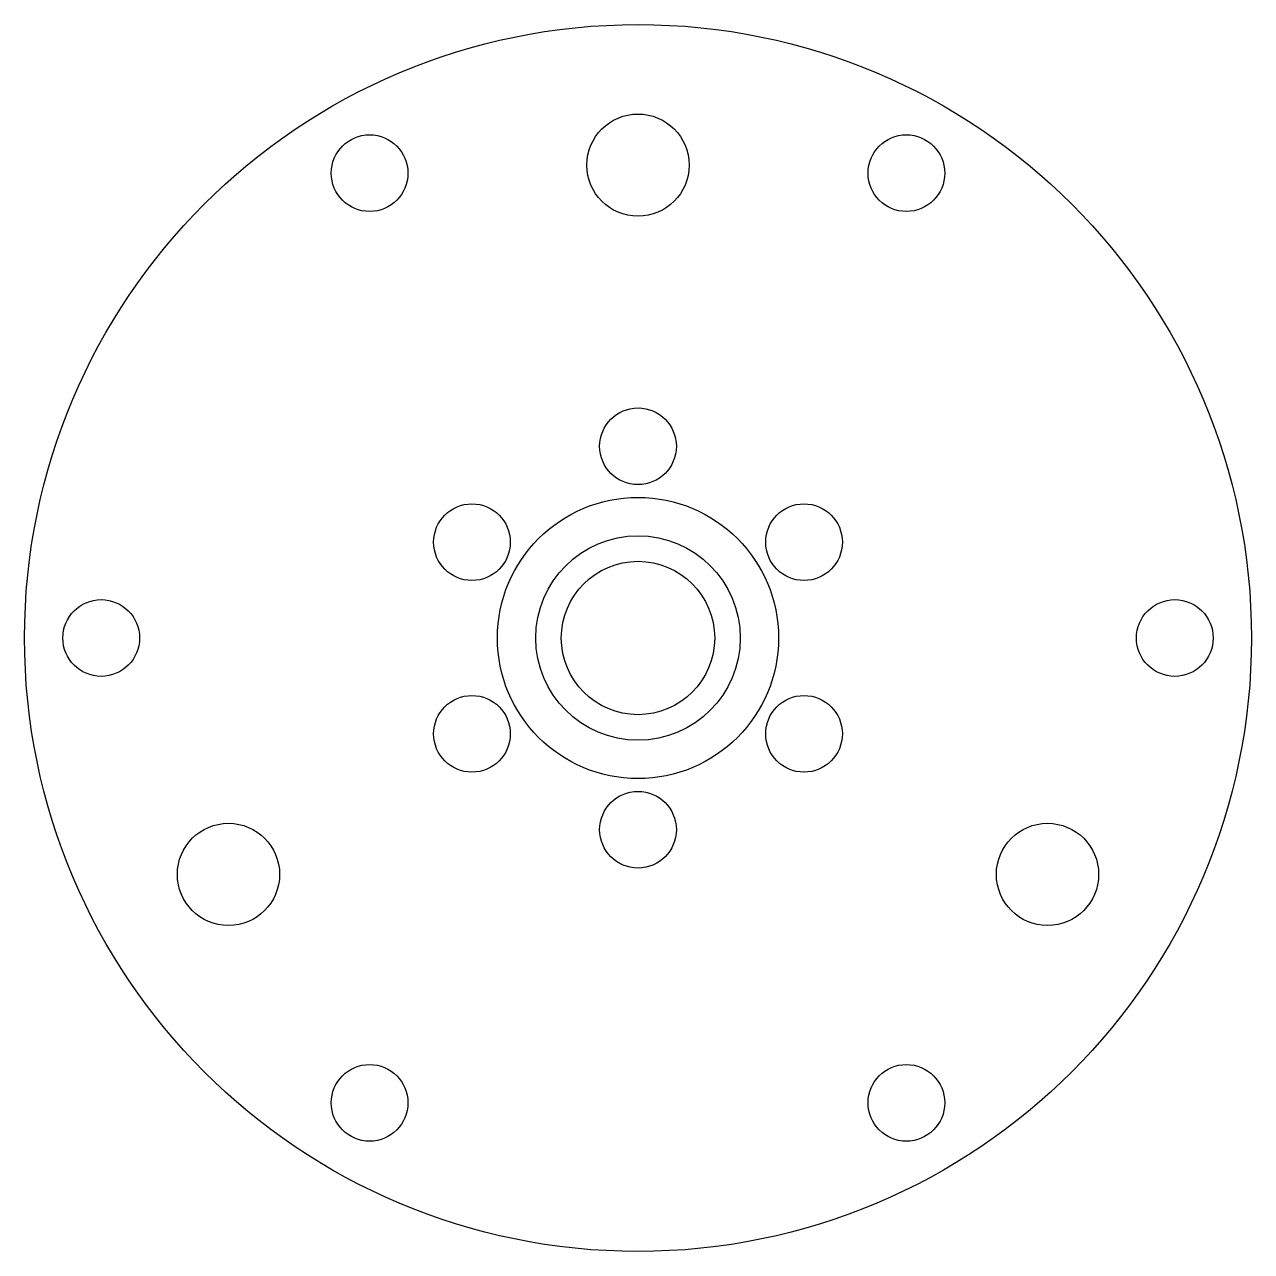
# Model space of a CAD drawing. Header units: millimetres. Extents: x -48 to 48, y -48 to 48.
import ezdxf

# ---------------------------------------------------------------- set-up
doc = ezdxf.new("R2010")
doc.units = ezdxf.units.MM
doc.layers.get('0').update_dxf_attribs({"lineweight": 25, "true_color": 0xffffff})

msp = doc.modelspace()

# ---------------------------------------------------------------- linework, layer by layer
for centre, radius in [((0, 0), 48), ((0, 37), 4), ((-21, 36.373), 3), ((21, 36.373), 3), ((0, 15), 3), ((0, 0), 11), ((-12.99, 7.5), 3), ((12.99, 7.5), 3), ((0, 0), 8), ((0, 0), 6), ((-42, 0), 3), ((42, 0), 3), ((-12.99, -7.5), 3), ((12.99, -7.5), 3), ((0, -15), 3), ((-32.043, -18.5), 4), ((32.043, -18.5), 4), ((-21, -36.373), 3), ((21, -36.373), 3)]:
    msp.add_circle(centre, radius)

doc.saveas('drawing.dxf')
